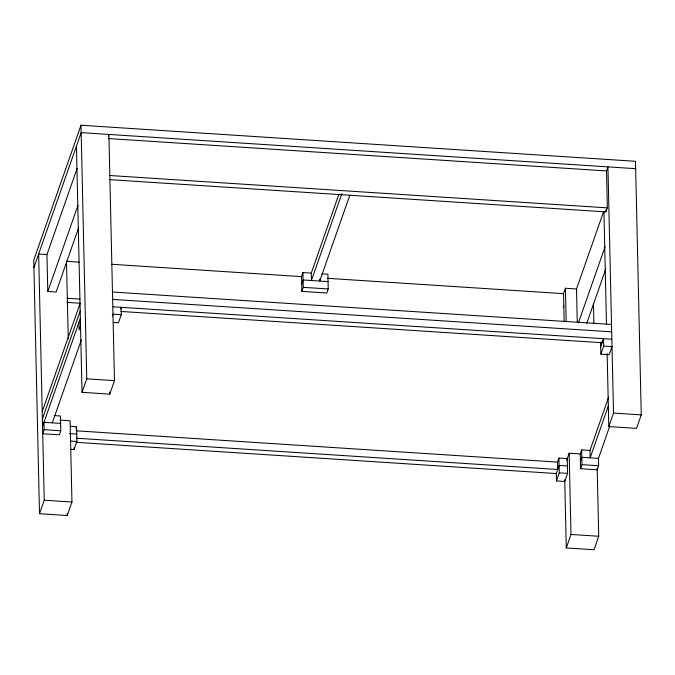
<?xml version="1.0" encoding="UTF-8"?>
<svg xmlns="http://www.w3.org/2000/svg" width="675" height="675" viewBox="0 0 675 675"><rect width="100%" height="100%" fill="white"/><g stroke="black" fill="none" stroke-linecap="round" stroke-linejoin="round"><path stroke-width="1.01" d="M607.146 353.658L608.799 426.575L636.525 428.372L641.25 414.889L635.496 161.291L81 125.246L33.75 260.111L39.504 513.709L67.23 515.506L71.955 502.023L70.107 420.77L60.033 420.12M33.919 267.502L81.169 132.637L635.664 168.682M78.654 227.686L56.118 292.022L47.798 291.482L46.963 254.551L77.127 168.438M47.798 291.482L77.971 205.369M108.329 136.055L108.894 134.435L114.48 380.641L109.755 394.132L82.029 392.327L76.444 146.121M42.221 411.581L80.021 303.691M42.39 418.973L80.182 311.082M42.55 426.355L80.35 318.465M60.607 423.394L43.968 422.314L44.137 429.697L42.719 433.747L59.358 434.827L60.775 430.777L60.438 416.002L54.202 415.598M80.519 325.856L79.102 329.898L78.933 322.515M52.287 422.854L81.371 339.854M39.504 513.709L44.229 500.217L38.644 254.011L46.963 254.551M82.029 392.327L86.754 378.844L81 125.246M112.337 315.968L112.97 314.17L121.289 314.71L121.12 307.319L120.555 308.939M75.971 428.33L76.537 426.71L70.301 426.305M70.917 449.373L74.039 449.575L76.874 441.484L76.537 426.71M121.289 314.71L118.454 322.802L113.257 322.464M321.654 273.788L327.898 274.193L328.227 288.968L326.81 293.017L301.86 291.389L301.523 276.623L302.94 272.573L311.259 273.113L338.934 194.122M301.691 284.006L303.109 279.956L328.058 281.585M301.86 291.389L303.277 287.348L302.94 272.573M341.871 193.607L311.428 280.496L311.259 273.113M349.844 195.134L319.748 281.045L319.705 279.197M564.148 321.351L563.524 293.65L565.414 288.259L576.501 288.976L603.551 211.773M110.05 179.668L605.939 211.899L607.357 207.858L606.521 170.927L607.939 166.877L613.524 413.083L608.799 426.575M563.237 307.581L563.802 305.961M578.382 322.937L605.087 246.721M586.702 323.477L605.77 269.038M76.343 438.21L557.702 469.496L557.533 462.113L558.951 458.063L567.27 458.612L567.599 473.377L564.764 481.469L556.453 480.929L556.284 473.546L559.119 465.455L567.43 465.995M600.699 346.773L603.534 338.681L603.703 346.064L600.868 354.156L609.179 354.704L612.014 346.613L603.703 346.064M556.453 480.929L559.288 472.837L558.951 458.063M566.696 460.223L569.16 453.212L580.247 453.938L581.664 449.888L589.984 450.428L608.673 397.069M580.416 461.32L581.833 457.279L598.463 458.359L609.542 426.735M598.463 458.359L598.632 465.742L597.215 469.792L580.584 468.703L582.002 464.662L581.664 449.888M608.496 405.447L590.153 457.819L589.984 450.428M597.173 467.944L598.725 536.262L594 549.754L566.274 547.948L570.999 534.465L569.16 453.212M108.523 138.552L606.521 170.927M109.367 175.483L607.357 207.858M66.572 261.343L79.161 262.162M111.679 264.279L301.523 276.623M327.527 278.311L563.524 293.65M303.277 287.348L328.227 288.968M112.472 292.013L611.516 324.447M112.632 299.396L611.685 331.838M67.416 298.274L80.021 299.101M67.053 302.392L80.705 303.277M112.801 306.779L611.845 339.221M120.758 311.437L602.117 342.731L602.075 340.883M86.754 378.844L114.48 380.641M613.524 413.083L641.25 414.889M76.174 430.819L557.533 462.113M44.137 429.697L60.775 430.777M582.002 464.662L598.632 465.742M69.432 433.62L76.705 434.093M70.639 441.079L76.874 441.484M559.288 472.837L567.599 473.377M75.971 442.319L556.284 473.546M44.229 500.217L71.955 502.023M570.999 534.465L598.725 536.262M605.897 209.849L605.939 211.899M603.931 211.882L606.479 324.278M600.59 342.157L600.868 354.156M593.443 303.421L593.899 323.418M576.501 288.976L577.252 321.806M580.247 453.938L580.584 468.703M565.414 288.259L566.173 321.621M564.722 479.63L566.274 547.948M109.704 392.048L109.755 394.132M73.997 447.727L74.039 449.575M66.487 261.065L68.251 338.799M67.179 513.43L67.23 515.506"/></g></svg>
